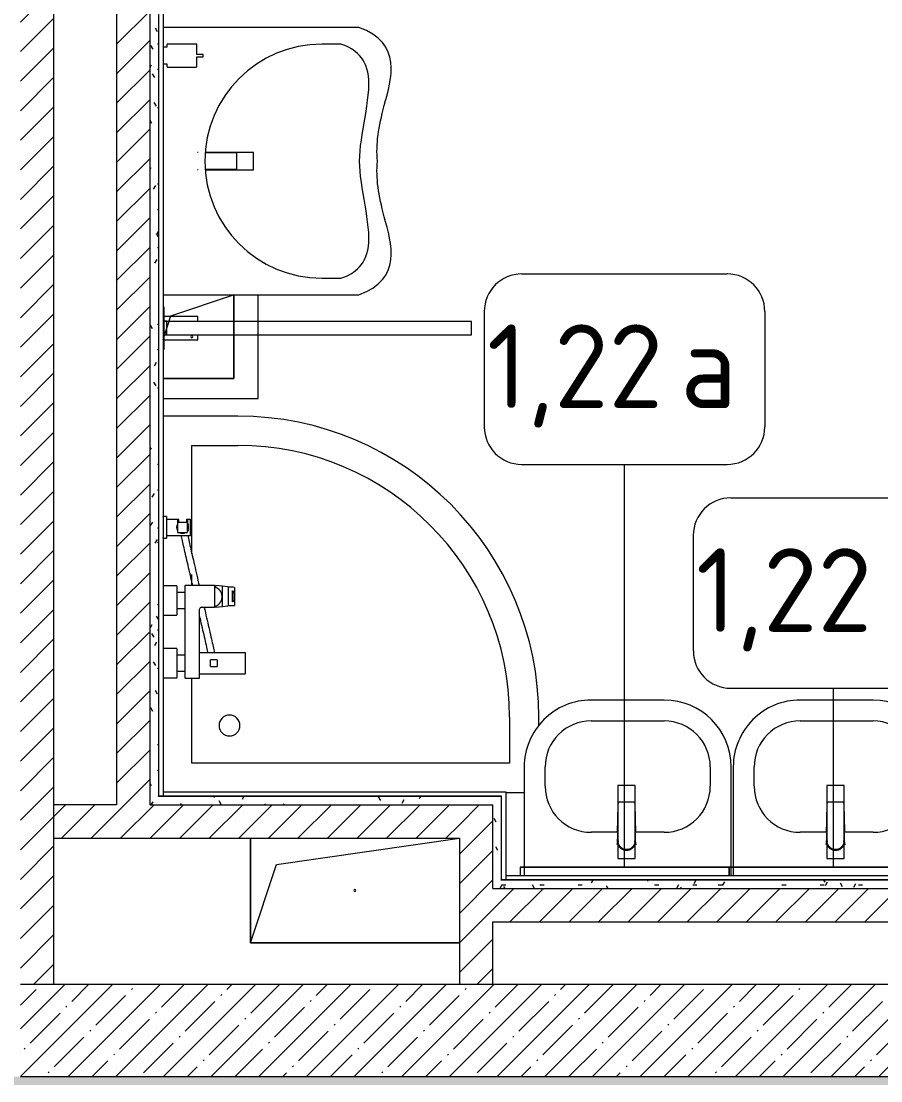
# Model space of a CAD drawing. Header units: millimetres. Extents: x 81566 to 292854, y -8553 to 29000.
# Drawn here: x 111932 to 113988, y 5170 to 7705 of the extents above; entities that cross this region are included whole.
import ezdxf

# ---------------------------------------------------------------- set-up
doc = ezdxf.new("R2010")
doc.units = ezdxf.units.MM
for name, color, linetype, lineweight in [('0-1', 7, 'Continuous', 9), ('A-GENM', 7, 'Continuous', 9), ('A-WALL', 7, 'Continuous', 9), ('I-FURN-IDEN', 7, 'Continuous', 9), ('I-WALL', 7, 'Continuous', 9), ('P-SANR-FIXT-2', 7, 'Continuous', 13)]:
    doc.layers.add(name, color=color, linetype=linetype, lineweight=lineweight)
for name, color, linetype, lineweight, true_color in [('A-WALL-1', 9, 'Continuous', 9, 0x808080), ('A-WALL-FNSH-1', 9, 'Continuous', 9, 0x808080), ('I-FURN-1', 9, 'Continuous', 9, 0x808080), ('P-SANR-FIXT-1', 9, 'Continuous', 13, 0x808080)]:
    doc.layers.add(name, color=color, linetype=linetype, lineweight=lineweight, true_color=true_color)
doc.styles.add('GOST Common', font='GOST_Common.ttf', dxfattribs={"height": 200})
pattern_1 = [(45, (0, 0), (-35.35534, 35.35534), [])]
pattern_2 = [(0, (0, 0), (121.92, 30.48), [10.058, -81.382, 10.058, -81.382, -487.68]), (0, (0, 0), (121.92, 30.48), [-182.88, 10.058, -172.822, 10.058, -81.382, -213.36]), (0, (0, 0), (121.92, 30.48), [-457.2, 10.058, -50.902, 10.058, -142.342]), (120, (45.72, 15.24), (-87.356454, 90.345817), [10.058, -81.382, 10.058, -81.382, -487.68]), (120, (45.72, 15.24), (-87.356454, 90.345817), [-182.88, 10.058, -172.822, 10.058, -81.382, -213.36]), (120, (45.72, 15.24), (-87.356454, 90.345817), [-457.2, 10.058, -50.902, 10.058, -142.342]), (240, (60.96, 76.2), (-34.563546, -120.825817), [10.058, -81.382, 10.058, -81.382, -487.68]), (240, (60.96, 76.2), (-34.563546, -120.825817), [-182.88, 10.058, -172.822, 10.058, -81.382, -213.36]), (240, (60.96, 76.2), (-34.563546, -120.825817), [-457.2, 10.058, -50.902, 10.058, -142.342])]

# ---------------------------------------------------------------- blocks, each defined once
blk = doc.blocks.new('GM_Отверстие прямоугольное _в плите_ - Отверстие-20657929-План расстановки мебели и оборудования 2 этажа в осях 23-33')
at = {"layer": 'A-GENM'}
for p, q in [((-250, -125), (-250, 125)), ((-250, 125), (-250, -125)), ((-187.5, 62.5), (250, 125)), ((-250, -125), (-187.5, 62.5)), ((250, -125), (-250, -125)), ((-250, -125), (250, -125))]:
    blk.add_line(p, q, dxfattribs=at)
for start, end in [(360, 180), (180, 360)]:
    blk.add_arc((0, 0), 2.5, start, end, dxfattribs=at)
blk = doc.blocks.new('GM_Отверстие прямоугольное _в плите_ - Отверстие-V20-План расстановки мебели и оборудования 2 этажа в осях 23-33')
at = {"layer": 'A-GENM'}
for p, q in [((-50, 50), (99.4, 99.8)), ((100, 99.8), (100, -100)), ((100, -100), (100, 99.8)), ((-69, -7), (-50, 50)), ((100, -100), (-69, -100)), ((-69, -100), (100, -100))]:
    blk.add_line(p, q, dxfattribs=at)
for start, end in [(360, 180), (180, 360)]:
    blk.add_arc((0, 0), 2.5, start, end, dxfattribs=at)
blk = doc.blocks.new('зеркало круглое500д - 1_22а зеркало круглое d500-30453653-План расстановки мебели и оборудования 2 этажа в осях 23-33')
at = {"layer": 'I-FURN-1'}
for p, q in [((-250, 0), (-250, -20)), ((-250, 0), (250, 0)), ((250, 0), (-250, 0)), ((250, -20), (250, 0))]:
    blk.add_line(p, q, dxfattribs=at)
blk = doc.blocks.new('поддон угловой - 900х900-30799906-План расстановки мебели и оборудования 2 этажа в осях 23-33')
at = {"layer": 'P-SANR-FIXT-1'}
for p, q in [((-270, 450), (-449, 450)), ((-380, 119.7), (-380, 380)), ((-380, 380), (-270, 380)), ((-380, 45), (-380, 71)), ((-380, -380), (-380, -177)), ((380, -270), (380, -380)), ((450, -291.4), (450, -270)), ((380, -380), (-380, -380)), ((371, -450), (415.1, -450))]:
    blk.add_line(p, q, dxfattribs=at)
for centre, radius, start, end in [((-270, -270), 720, 360, 90), ((-270, -270), 650, 0, 90), ((-290, -290), 25, 90, 270), ((-290, -290), 25, 270, 90)]:
    blk.add_arc(centre, radius, start, end, dxfattribs=at)
blk = doc.blocks.new('Смеситель для ванны с душевым гарнитуром - Смеситель для ванны с душевым гарнитуром-V199-План расстановки мебели и оборудования 2 этажа в осях 23-33')
at = {"layer": 'P-SANR-FIXT-1'}
for p, q in [((112279, 6519.8), (112271, 6519.8)), ((112271, 6518.2), (112271, 6519.8)), ((112271, 6519.8), (112271, 6518.2)), ((112279, 6518.2), (112279, 6519.8)), ((112279, 6519.8), (112279, 6518.2)), ((112279, 6518.2), (112279, 6469.4)), ((112306.3, 6513), (112279, 6513)), ((112329.8, 6505.8), (112305.8, 6505.8)), ((112305.8, 6505.8), (112305.8, 6481.8)), ((112308.3, 6513), (112306.3, 6513)), ((112306.3, 6513), (112306.3, 6505.8)), ((112306.3, 6505.8), (112306.3, 6513)), ((112308.8, 6505.8), (112308.8, 6512.5)), ((112326.8, 6512.5), (112326.8, 6505.8)), ((112329.5, 6513), (112327.3, 6513)), ((112329.5, 6505.8), (112329.5, 6513)), ((112337, 6513), (112329.5, 6513)), ((112329.5, 6513), (112329.5, 6505.8)), ((112329.8, 6481.8), (112329.8, 6505.8)), ((112331.3, 6502.2), (112329.8, 6502.2)), ((112331.3, 6502.2), (112329.8, 6502.2)), ((112331.3, 6502.2), (112329.8, 6502.2)), ((112331.3, 6502.2), (112329.8, 6502.2)), ((112331.3, 6502.2), (112329.8, 6502.2)), ((112331.3, 6502.2), (112329.8, 6502.2)), ((112331.3, 6502.2), (112329.8, 6502.2)), ((112331.3, 6502.2), (112329.8, 6502.2)), ((112329.8, 6499), (112331.3, 6499)), ((112329.8, 6499), (112331.3, 6499)), ((112329.8, 6499), (112331.3, 6499)), ((112329.8, 6499), (112331.3, 6499)), ((112329.8, 6499), (112331.3, 6499)), ((112329.8, 6499), (112331.3, 6499)), ((112329.8, 6499), (112331.3, 6499)), ((112329.8, 6499), (112331.3, 6499)), ((112331.3, 6497.7), (112329.8, 6497.7)), ((112331.3, 6497.7), (112329.8, 6497.7)), ((112331.3, 6497.7), (112329.8, 6497.7)), ((112331.3, 6497.7), (112329.8, 6497.7)), ((112331.3, 6497.7), (112329.8, 6497.7)), ((112331.3, 6497.7), (112329.8, 6497.7)), ((112331.3, 6497.7), (112329.8, 6497.7)), ((112331.3, 6497.7), (112329.8, 6497.7)), ((112329.8, 6494.4), (112331.3, 6494.4)), ((112329.8, 6494.4), (112331.3, 6494.4)), ((112329.8, 6494.4), (112331.3, 6494.4)), ((112329.8, 6494.4), (112331.3, 6494.4)), ((112329.8, 6494.4), (112331.3, 6494.4)), ((112329.8, 6494.4), (112331.3, 6494.4)), ((112329.8, 6494.4), (112331.3, 6494.4)), ((112329.8, 6494.4), (112331.3, 6494.4)), ((112331.3, 6493.2), (112329.8, 6493.2)), ((112331.3, 6493.2), (112329.8, 6493.2)), ((112331.3, 6493.2), (112329.8, 6493.2)), ((112331.3, 6493.2), (112329.8, 6493.2)), ((112331.3, 6493.2), (112329.8, 6493.2)), ((112331.3, 6493.2), (112329.8, 6493.2)), ((112331.3, 6493.2), (112329.8, 6493.2)), ((112331.3, 6493.2), (112329.8, 6493.2)), ((112329.8, 6489.9), (112331.3, 6489.9)), ((112329.8, 6489.9), (112331.3, 6489.9)), ((112329.8, 6489.9), (112331.3, 6489.9)), ((112329.8, 6489.9), (112331.3, 6489.9)), ((112329.8, 6489.9), (112331.3, 6489.9)), ((112329.8, 6489.9), (112331.3, 6489.9)), ((112329.8, 6489.9), (112331.3, 6489.9)), ((112329.8, 6489.9), (112331.3, 6489.9)), ((112331.3, 6488.6), (112329.8, 6488.6)), ((112331.3, 6488.6), (112329.8, 6488.6)), ((112331.3, 6488.6), (112329.8, 6488.6)), ((112331.3, 6488.6), (112329.8, 6488.6)), ((112331.3, 6488.6), (112329.8, 6488.6)), ((112331.3, 6488.6), (112329.8, 6488.6)), ((112331.3, 6488.6), (112329.8, 6488.6)), ((112331.3, 6488.6), (112329.8, 6488.6)), ((112331.3, 6502.2), (112331.3, 6499)), ((112331.3, 6499), (112331.3, 6502.2)), ((112331.3, 6502.2), (112331.3, 6499)), ((112331.3, 6499), (112331.3, 6502.2)), ((112331.3, 6502.2), (112331.3, 6499)), ((112331.3, 6499), (112331.3, 6502.2)), ((112331.3, 6502.2), (112331.3, 6499)), ((112331.3, 6499), (112331.3, 6502.2)), ((112331.3, 6502.2), (112331.3, 6499)), ((112331.3, 6499), (112331.3, 6502.2)), ((112331.3, 6502.2), (112331.3, 6499)), ((112331.3, 6499), (112331.3, 6502.2)), ((112331.3, 6502.2), (112331.3, 6499)), ((112331.3, 6499), (112331.3, 6502.2)), ((112331.3, 6502.2), (112331.3, 6499)), ((112331.3, 6499), (112331.3, 6502.2)), ((112331.3, 6497.7), (112331.3, 6494.4)), ((112331.3, 6494.4), (112331.3, 6497.7)), ((112331.3, 6497.7), (112331.3, 6494.4)), ((112331.3, 6494.4), (112331.3, 6497.7)), ((112331.3, 6497.7), (112331.3, 6494.4)), ((112331.3, 6494.4), (112331.3, 6497.7)), ((112331.3, 6497.7), (112331.3, 6494.4)), ((112331.3, 6494.4), (112331.3, 6497.7)), ((112331.3, 6497.7), (112331.3, 6494.4)), ((112331.3, 6494.4), (112331.3, 6497.7)), ((112331.3, 6497.7), (112331.3, 6494.4)), ((112331.3, 6494.4), (112331.3, 6497.7)), ((112331.3, 6497.7), (112331.3, 6494.4)), ((112331.3, 6494.4), (112331.3, 6497.7)), ((112331.3, 6497.7), (112331.3, 6494.4)), ((112331.3, 6494.4), (112331.3, 6497.7)), ((112331.3, 6493.2), (112331.3, 6489.9)), ((112331.3, 6489.9), (112331.3, 6493.2)), ((112331.3, 6493.2), (112331.3, 6489.9)), ((112331.3, 6489.9), (112331.3, 6493.2)), ((112331.3, 6493.2), (112331.3, 6489.9)), ((112331.3, 6489.9), (112331.3, 6493.2)), ((112331.3, 6493.2), (112331.3, 6489.9)), ((112331.3, 6489.9), (112331.3, 6493.2)), ((112331.3, 6493.2), (112331.3, 6489.9)), ((112331.3, 6489.9), (112331.3, 6493.2)), ((112331.3, 6493.2), (112331.3, 6489.9)), ((112331.3, 6489.9), (112331.3, 6493.2)), ((112331.3, 6493.2), (112331.3, 6489.9)), ((112331.3, 6489.9), (112331.3, 6493.2)), ((112331.3, 6493.2), (112331.3, 6489.9)), ((112331.3, 6489.9), (112331.3, 6493.2)), ((112331.3, 6488.6), (112331.3, 6485.4)), ((112331.3, 6485.4), (112331.3, 6488.6)), ((112331.3, 6488.6), (112331.3, 6485.4)), ((112331.3, 6485.4), (112331.3, 6488.6)), ((112331.3, 6488.6), (112331.3, 6485.4)), ((112331.3, 6485.4), (112331.3, 6488.6)), ((112331.3, 6488.6), (112331.3, 6485.4)), ((112331.3, 6485.4), (112331.3, 6488.6)), ((112331.3, 6488.6), (112331.3, 6485.4)), ((112331.3, 6485.4), (112331.3, 6488.6)), ((112331.3, 6488.6), (112331.3, 6485.4)), ((112331.3, 6485.4), (112331.3, 6488.6)), ((112331.3, 6488.6), (112331.3, 6485.4)), ((112331.3, 6485.4), (112331.3, 6488.6)), ((112331.3, 6488.6), (112331.3, 6485.4)), ((112331.3, 6485.4), (112331.3, 6488.6)), ((112337, 6474.5), (112337, 6513)), ((112271, 6469.4), (112271, 6467.8)), ((112271, 6467.8), (112271, 6469.4)), ((112271, 6467.8), (112279, 6467.8)), ((112279, 6474.5), (112337, 6474.5)), ((112279, 6469.4), (112279, 6467.8)), ((112279, 6467.8), (112279, 6469.4)), ((112305.8, 6481.8), (112329.8, 6481.8)), ((112329.8, 6485.4), (112331.3, 6485.4)), ((112329.8, 6485.4), (112331.3, 6485.4)), ((112329.8, 6485.4), (112331.3, 6485.4)), ((112329.8, 6485.4), (112331.3, 6485.4)), ((112329.8, 6485.4), (112331.3, 6485.4)), ((112329.8, 6485.4), (112331.3, 6485.4)), ((112329.8, 6485.4), (112331.3, 6485.4)), ((112329.8, 6485.4), (112331.3, 6485.4)), ((112304, 6353.8), (112271, 6353.8)), ((112304, 6353.8), (112271, 6353.8)), ((112304, 6353.8), (112304, 6283.8)), ((112304, 6353.8), (112304, 6283.8)), ((112323.3, 6338), (112304, 6338)), ((112323.3, 6353.8), (112323.3, 6133.8)), ((112323.3, 6353.8), (112323.3, 6133.8)), ((112393.8, 6354.8), (112324.3, 6354.8)), ((112393.8, 6354.8), (112324.3, 6354.8)), ((112394.8, 6303.8), (112394.8, 6353.8)), ((112394.8, 6303.8), (112394.8, 6353.8)), ((112396.6, 6354.7), (112397.4, 6354.7)), ((112396.6, 6354.7), (112396.6, 6349.7)), ((112413.1, 6352.8), (112397.4, 6354.7)), ((112413.1, 6304.8), (112413.1, 6352.8)), ((112425.9, 6351.2), (112413.1, 6352.8)), ((112427.5, 6351), (112425.9, 6351.2)), ((112427.5, 6306.6), (112427.5, 6351)), ((112429.8, 6350.7), (112427.5, 6351)), ((112438.7, 6350.8), (112429.8, 6350.8)), ((112437.5, 6341.3), (112435.9, 6341.3)), ((112437.5, 6341.3), (112436, 6341.3)), ((112437.2, 6318.4), (112437.2, 6339.2)), ((112440.2, 6339.2), (112437.2, 6339.2)), ((112437.5, 6341.3), (112440, 6341.3)), ((112438.2, 6339.2), (112438.2, 6341.3)), ((112442.1, 6350.3), (112438.7, 6350.8)), ((112440.2, 6339.2), (112440.2, 6318.4)), ((112442.1, 6350.3), (112442.1, 6307.3)), ((112437.5, 6316.3), (112435.9, 6316.3)), ((112436, 6316.3), (112437.5, 6316.3)), ((112440.2, 6318.4), (112437.2, 6318.4)), ((112440, 6316.3), (112437.5, 6316.3)), ((112438.2, 6316.3), (112438.2, 6318.4)), ((112304, 6299.5), (112323.3, 6299.5)), ((112358.3, 6133.8), (112358.3, 6297.8)), ((112358.3, 6133.8), (112358.3, 6297.8)), ((112363.3, 6302.8), (112393.8, 6302.8)), ((112363.3, 6302.8), (112393.8, 6302.8)), ((112396.6, 6306.3), (112396.6, 6302.9)), ((112397.4, 6302.9), (112396.6, 6302.9)), ((112397.4, 6302.9), (112413.1, 6304.8)), ((112413.1, 6304.8), (112425.9, 6306.4)), ((112425.9, 6306.4), (112427.5, 6306.6)), ((112427.5, 6306.6), (112429.8, 6306.8)), ((112429.8, 6306.8), (112438.7, 6306.8)), ((112438.7, 6306.8), (112442.1, 6307.3)), ((112271, 6283.8), (112304, 6283.8)), ((112271, 6283.8), (112304, 6283.8)), ((112304, 6203.8), (112271, 6203.8)), ((112304, 6203.8), (112271, 6203.8)), ((112304, 6203.8), (112304, 6133.8)), ((112304, 6203.8), (112304, 6133.8)), ((112323.3, 6188), (112304, 6188)), ((112467.8, 6193.8), (112358.3, 6193.8)), ((112468.3, 6144.3), (112468.3, 6193.3)), ((112400.3, 6176.8), (112384.3, 6176.8)), ((112384.3, 6176.3), (112384.3, 6176.8)), ((112384.3, 6176.8), (112384.3, 6176.3)), ((112384.3, 6161.3), (112384.3, 6176.3)), ((112384.3, 6161.3), (112384.3, 6160.8)), ((112384.3, 6160.8), (112384.3, 6161.3)), ((112384.3, 6160.8), (112400.3, 6160.8)), ((112400.3, 6176.3), (112400.3, 6176.8)), ((112400.3, 6176.8), (112400.3, 6176.3)), ((112400.3, 6176.3), (112400.3, 6161.3)), ((112400.3, 6161.3), (112400.3, 6160.8)), ((112400.3, 6160.8), (112400.3, 6161.3)), ((112271, 6133.8), (112304, 6133.8)), ((112271, 6133.8), (112304, 6133.8)), ((112304, 6149.5), (112323.3, 6149.5)), ((112358.3, 6143.8), (112467.8, 6143.8)), ((112324.3, 6132.8), (112357.3, 6132.8)), ((112324.3, 6132.8), (112357.3, 6132.8))]:
    blk.add_line(p, q, dxfattribs=at)
at = {"layer": 'P-SANR-FIXT-1', "flags": 128}
for points in [[(112342, 6354.8), (112340.7, 6360.3), (112339.3, 6366.6), (112337.8, 6372.9), (112336.4, 6379.2), (112335, 6385.3), (112333.6, 6391.4), (112332.2, 6397.3), (112330.9, 6403.2), (112329.6, 6408.9), (112328.3, 6414.5), (112327, 6420), (112325.8, 6425.3), (112324.6, 6430.5), (112323.5, 6435.5), (112322.3, 6440.4), (112321.3, 6445), (112320.3, 6449.5), (112319.3, 6453.8), (112318.3, 6457.9), (112317.4, 6461.8), (112316.6, 6465.5), (112315.8, 6468.9), (112315.1, 6472.2), (112314.5, 6474.5)], [(112330, 6474.1), (112330.8, 6470.7), (112331.6, 6467.2), (112332.5, 6463.4), (112333.4, 6459.4), (112334.3, 6455.2), (112335.3, 6450.8), (112336.4, 6446.3), (112337.5, 6441.5), (112338.6, 6436.6), (112339.8, 6431.5), (112341, 6426.3), (112342.2, 6420.9), (112343.5, 6415.3), (112344.8, 6409.7), (112346.1, 6403.9), (112347.5, 6398), (112348.8, 6392), (112350.2, 6385.9), (112351.7, 6379.7), (112353.1, 6373.4), (112354.5, 6367.1), (112356, 6360.7), (112357.4, 6354.8)], [(112394.8, 6351.4), (112395.8, 6351.1), (112396.7, 6350.7), (112397.6, 6350.3), (112398.5, 6349.9), (112399.4, 6349.4), (112400.2, 6348.8), (112401.1, 6348.3), (112401.9, 6347.7), (112402.6, 6347.1), (112403.4, 6346.4), (112404.1, 6345.7), (112404.8, 6345), (112405.5, 6344.3), (112406.2, 6343.5), (112406.8, 6342.7), (112407.4, 6341.9), (112407.9, 6341.1), (112408.4, 6340.2), (112408.9, 6339.4), (112409.3, 6338.5), (112409.8, 6337.6), (112410.1, 6336.6), (112410.5, 6335.7), (112410.8, 6334.7), (112411, 6333.8), (112411.2, 6332.8), (112411.4, 6331.8), (112411.6, 6330.8), (112411.7, 6329.8), (112411.7, 6328.8), (112411.7, 6327.8)], [(112437.2, 6339.2), (112437.3, 6339.6), (112437.3, 6340.1), (112437.3, 6340.5), (112437.3, 6340.8), (112437.4, 6341.1), (112437.4, 6341.2), (112437.5, 6341.3)], [(112440, 6341.2), (112440.1, 6341.1), (112440.1, 6340.8), (112440.2, 6340.5), (112440.2, 6340.1), (112440.2, 6339.6), (112440.2, 6339.2)], [(112411.7, 6326.8), (112411.7, 6325.8), (112411.6, 6324.8), (112411.4, 6323.8), (112411.2, 6322.8), (112411, 6321.9), (112410.8, 6320.9), (112410.5, 6319.9), (112410.1, 6319), (112409.8, 6318.1), (112409.4, 6317.1), (112408.9, 6316.3), (112408.4, 6315.4), (112407.9, 6314.5), (112407.4, 6313.7), (112406.8, 6312.9), (112406.2, 6312.1), (112405.5, 6311.3), (112404.9, 6310.6), (112404.2, 6309.9), (112403.4, 6309.2), (112402.7, 6308.5), (112401.9, 6307.9), (112401.1, 6307.3), (112400.2, 6306.8), (112399.4, 6306.2), (112398.5, 6305.7), (112397.6, 6305.3), (112396.7, 6304.9), (112395.8, 6304.5), (112394.9, 6304.2)], [(112437.5, 6316.3), (112437.4, 6316.4), (112437.4, 6316.5), (112437.3, 6316.8), (112437.3, 6317.1), (112437.3, 6317.5), (112437.3, 6317.9), (112437.2, 6318.4)], [(112440.2, 6318.4), (112440.2, 6317.9), (112440.2, 6317.5), (112440.2, 6317.1), (112440.1, 6316.8), (112440.1, 6316.5), (112440, 6316.4)], [(112369.4, 6302.5), (112370.8, 6296.2), (112372.3, 6289.9), (112373.7, 6283.7), (112375.1, 6277.5), (112376.5, 6271.5), (112377.8, 6265.5), (112379.2, 6259.6), (112380.5, 6253.9), (112381.8, 6248.3), (112383, 6242.8), (112384.3, 6237.5), (112385.5, 6232.3), (112386.6, 6227.3), (112387.7, 6222.5), (112388.8, 6217.8), (112389.8, 6213.3), (112390.8, 6209), (112391.7, 6204.9), (112392.6, 6201), (112393.5, 6197.4), (112394.3, 6193.9)], [(112378.9, 6193.8), (112378.5, 6195.7), (112377.6, 6199.5), (112376.7, 6203.4), (112375.7, 6207.6), (112374.7, 6212), (112373.7, 6216.6), (112372.6, 6221.3), (112371.5, 6226.2), (112370.3, 6231.3), (112369.1, 6236.6), (112367.9, 6242), (112366.6, 6247.5), (112365.3, 6253.2), (112364, 6259), (112362.6, 6264.9), (112361.2, 6270.9), (112359.8, 6277), (112358.4, 6283.2)]]:
    blk.add_lwpolyline(points, dxfattribs=at)
at = {"layer": 'P-SANR-FIXT-1'}
for centre, radius, start, end in [((112317.8, 6493.8), 14.2, 148.1524, 211.7439), ((112317.8, 6493.8), 14.2, 148.1524, 211.7439), ((112308.3, 6512.5), 0.5, 0, 90), ((112327.3, 6512.5), 0.5, 90, 180), ((112317.8, 6493.8), 14.2, 328.3082, 32.0443), ((112317.8, 6493.8), 14.2, 328.3082, 32.0443), ((112317.8, 6493.8), 14.2, 238.2631, 301.8541), ((112317.8, 6493.8), 14.2, 238.2631, 301.8541), ((112324.3, 6353.8), 1, 90, 180), ((112324.3, 6353.8), 1, 90, 180), ((112393.8, 6353.8), 1, 0, 90), ((112393.8, 6353.8), 1, 0, 90), ((112363.3, 6297.8), 5, 90, 180), ((112363.3, 6297.8), 5, 90, 180), ((112393.8, 6303.8), 1, 270, 0), ((112393.8, 6303.8), 1, 270, 0), ((112467.8, 6193.3), 0.5, 0, 90), ((112324.3, 6133.8), 1, 180, 270), ((112324.3, 6133.8), 1, 180, 270), ((112357.3, 6133.8), 1, 270, 0), ((112357.3, 6133.8), 1, 270, 0), ((112467.8, 6144.3), 0.5, 270, 0)]:
    blk.add_arc(centre, radius, start, end, dxfattribs=at)
blk = doc.blocks.new('смеситель для раковины - Default-V201-План расстановки мебели и оборудования 2 этажа в осях 23-33')
at = {"layer": '0-1'}
for p, q in [((21, 151.6), (-21, 151.6)), ((20.3, 111.8), (-20.3, 111.8)), ((-20.3, 19.4), (-20.3, 17.5)), ((20.3, 17.5), (20.3, 19.4))]:
    blk.add_line(p, q, dxfattribs=at)
at = {"layer": '0-1', "flags": 128}
for points in [[(-21, 151.3), (-21, 147.9), (-21, 145.7), (-21, 145.2), (-21, 144.9), (-21, 144.8), (-21, 144.7), (-21, 144.7)], [(21, 89.1), (21, 88.6), (21, 88.3), (21, 88.3)]]:
    blk.add_lwpolyline(points, dxfattribs=at)
at = {"layer": 'P-SANR-FIXT-1'}
for p, q in [((21, 151.6), (-21, 151.6)), ((-21, 151.6), (-21, 36.8)), ((21, 36.8), (21, 151.6)), ((-20.3, 111.8), (-20.3, 111.8)), ((-20.3, 111.8), (-20.3, 109.7)), ((20.3, 109.7), (20.3, 111.8)), ((20.3, 111.8), (20.3, 111.8))]:
    blk.add_line(p, q, dxfattribs=at)
at = {"layer": 'P-SANR-FIXT-1', "flags": 128}
for points in [[(-21, 144), (-21, 91), (-21, 37.9)], [(21, 37.9), (21, 91), (21, 144)], [(-20.3, 35.7), (-20.3, 60.2), (-20.3, 109.7)], [(20.3, 109.7), (20.3, 60.2), (20.3, 35.7)]]:
    blk.add_lwpolyline(points, dxfattribs=at)
at = {"layer": 'P-SANR-FIXT-1'}
for points, knots in [([(-21, 151.6), (-21, 151.7), (-21, 151.5), (-21, 150.5), (-21, 148.7), (-21, 146.9), (-21, 145.2), (-21, 144.4), (-21, 144)], [0.4444444, 0.4444444, 0.4444444, 0.4444444, 0.5555556, 0.6666667, 0.7777778, 0.8888889, 0.9444444, 1, 1, 1, 1]), ([(21, 144), (21, 144.4), (21, 145.2), (21, 146.9), (21, 148.7), (21, 150.5), (21, 151.5), (21, 151.7), (21, 151.6)], [0, 0, 0, 0, 0.0555556, 0.1111111, 0.2222222, 0.3333333, 0.4444444, 0.5555556, 0.5555556, 0.5555556, 0.5555556]), ([(-21.3, 36.5), (-21.3, 36.6), (-21.3, 37.3), (-21.3, 38.7), (-21.2, 41), (-21.2, 44.2), (-21.2, 48.8), (-21.1, 54.3), (-21.1, 59.3), (-21.1, 63.2), (-21.1, 66.1), (-21.1, 68.8), (-21.1, 72.5), (-21, 78.9), (-21, 84.5), (-21, 88.1)], [0.5383223, 0.5383223, 0.5383223, 0.5383223, 0.5416667, 0.5833333, 0.625, 0.6666667, 0.7083333, 0.75, 0.7916667, 0.8125, 0.8333333, 0.8541667, 0.875, 0.9166667, 1, 1, 1, 1]), ([(21, 88.1), (21, 84.5), (21, 78.9), (21.1, 72.5), (21.1, 68.8), (21.1, 66.1), (21.1, 63.2), (21.1, 59.3), (21.2, 54.3), (21.2, 48.8), (21.2, 44.2), (21.3, 41), (21.3, 38.7), (21.3, 37.3), (21.3, 36.6), (21.3, 36.5)], [0, 0, 0, 0, 0.0833333, 0.125, 0.1458333, 0.1666667, 0.1875, 0.2083333, 0.25, 0.2916667, 0.3333333, 0.375, 0.4166667, 0.4583333, 0.4616777, 0.4616777, 0.4616777, 0.4616777])]:
    blk.add_open_spline(points, degree=3, knots=knots, dxfattribs=at)
blk = doc.blocks.new('SND_Умывальник МГН_Jika - гибкая подводка_ 640х550х165 PN6_3_ ХВ_ГВ накидная гайка BP DN15_ К-гл_кон_ П DN 50-30771805-План расстановки мебели и оборудования 2 этажа в осях 23-33')
at = {"layer": 'P-SANR-FIXT-1'}
for p, q in [((232.5, 0), (-320, 0)), ((-320, 0), (-320, -468)), ((320, 0), (272.5, 0)), ((320, -468), (320, 0)), ((-280, -380), (-280, -425)), ((280, -425), (280, -380))]:
    blk.add_line(p, q, dxfattribs=at)
blk.add_arc((0, -380), 280, 0, 180, dxfattribs=at)
for points, knots in [([(-280, -425), (-272.8, -450.8), (-229.3, -523.4), (-61.7, -470), (0, -470)], [-0.6664917, -0.6664917, -0.6664917, -0.6664917, -0.3523534, 0, 0, 0, 0]), ([(0, -470), (61.7, -470), (229.3, -523.4), (272.8, -450.8), (280, -425)], [-0.6664917, -0.6664917, -0.6664917, -0.6664917, -0.3141383, 0, 0, 0, 0]), ([(-320, -468), (-281.1, -574.8), (-131.1, -523.5), (-41.2, -508.8), (0, -512.9)], [0, 0, 0, 0, 0.3972744, 0.715552, 0.715552, 0.715552, 0.715552]), ([(0, -512.9), (41.2, -508.8), (131.1, -523.5), (281.1, -574.8), (320, -468)], [0, 0, 0, 0, 0.3182776, 0.715552, 0.715552, 0.715552, 0.715552])]:
    blk.add_open_spline(points, degree=3, knots=knots, dxfattribs=at)
blk = doc.blocks.new('Раковина Roca Debba 50x42 - гибкая подводка_ 640х550х165 PN6_3_ ХВ_ГВ накидная гайка BP DN15_ К-гл_кон_ П DN 50-V204-План расстановки мебели и оборудования 2 этажа в осях 23-33')
at = {"layer": 'P-SANR-FIXT-1'}
for p, q in [((-255, -0.2), (-255, -20.2)), ((-255, -20.2), (-255, -260)), ((240, -20.2), (240, -0.2)), ((240, -260), (240, -20.2)), ((-95, -103.6), (-25.6, -103.6)), ((16.4, -103.6), (80, -103.6)), ((-205, -260), (-205, -213.6)), ((190, -213.6), (190, -260)), ((80, -370), (-95, -370)), ((-95, -420), (80, -420))]:
    blk.add_line(p, q, dxfattribs=at)
for centre, radius, start, end in [((-95, -213.6), 110, 90, 180), ((80, -213.6), 110, 0, 90), ((-95, -260), 160, 180, 270), ((-95, -260), 110, 180, 270), ((80, -260), 160, 270, 0), ((80, -260), 110, 270, 0)]:
    blk.add_arc(centre, radius, start, end, dxfattribs=at)
blk = doc.blocks.new('смеситель для раковины - Default-V205-План расстановки мебели и оборудования 2 этажа в осях 23-33')
at = {"layer": '0-1'}
for p, q in [((21, 151.6), (-21, 151.6)), ((20.3, 111.8), (-20.3, 111.8)), ((-22.2, 10.7), (-21.7, 15.4)), ((-20.7, 17.2), (-20.7, 16.7)), ((-20.3, 19.4), (-20.3, 15.8)), ((20.3, 15.8), (20.3, 19.4)), ((20.8, 16.7), (20.8, 17.2)), ((21.7, 15.4), (22.2, 10))]:
    blk.add_line(p, q, dxfattribs=at)
at = {"layer": '0-1', "flags": 128}
for points in [[(-21, 151.3), (-21, 147.9), (-21, 145.7), (-21, 145.2), (-21, 144.9), (-21, 144.8), (-21, 144.7), (-21, 144.7)], [(21, 89.1), (21, 88.6), (21, 88.3), (21, 88.3)]]:
    blk.add_lwpolyline(points, dxfattribs=at)
at = {"layer": 'P-SANR-FIXT-1'}
for p, q in [((21, 151.6), (-21, 151.6)), ((-21, 151.6), (-21, -23)), ((21, -23), (21, 151.6)), ((-20.3, 111.8), (-20.3, 111.8)), ((-20.3, 111.8), (-20.3, 109.7)), ((20.3, 109.7), (20.3, 111.8)), ((20.3, 111.8), (20.3, 111.8)), ((-20.3, 15.8), (-20.3, 17.1)), ((20.3, 17.1), (20.3, 15.8)), ((21.3, 15.1), (21.1, 17.1)), ((21.1, 17.1), (21.3, 15.1)), ((-21, -23), (21, -23))]:
    blk.add_line(p, q, dxfattribs=at)
at = {"layer": 'P-SANR-FIXT-1', "flags": 128}
for points in [[(-21, 144), (-21, 91), (-21, 37.9)], [(21, 37.9), (21, 91), (21, 144)], [(-20.3, 19.4), (-20.3, 60.2), (-20.3, 109.7)], [(20.3, 109.7), (20.3, 60.2), (20.3, 19.4)], [(21, 17.1), (21, 22.3), (21, 27.5), (21, 32.7), (21, 37.9)], [(21, 15.1), (21, 15.6), (21, 16.1), (21, 16.6), (21, 17.1)]]:
    blk.add_lwpolyline(points, dxfattribs=at)
at = {"layer": 'P-SANR-FIXT-1'}
for centre, major_axis, ratio, start_param, end_param in [((-9809.3, 72.1), (-9788.3, 0.5), 0.986286, 3.135948, 3.138103), ((0, 17.2), (20.8, 0), 0.98634, 3.113932, 3.141593), ((0, 17.2), (20.8, 0), 0.98634, 3.141593, 3.395551), ((0, 17.2), (20.8, 0), 0.98634, 3.707105, 3.769911), ((0, 17.2), (20.8, 0), 0.98634, 5.654867, 5.717635), ((0, 17.2), (-20.8, 0), 0.98634, 2.887544, 3.141593), ((0, 17.2), (20.8, 0), 0.98634, 0, 0.02766), ((0, 17.2), (20.8, 0), 0.98634, 4.154533, 5.270098)]:
    blk.add_ellipse(centre, major_axis=major_axis, ratio=ratio, start_param=start_param, end_param=end_param, dxfattribs=at)
for points, knots in [([(-21, 151.6), (-21, 151.7), (-21, 151.5), (-21, 150.5), (-21, 148.7), (-21, 146.9), (-21, 145.2), (-21, 144.4), (-21, 144)], [0.4444444, 0.4444444, 0.4444444, 0.4444444, 0.5555556, 0.6666667, 0.7777778, 0.8888889, 0.9444444, 1, 1, 1, 1]), ([(21, 144), (21, 144.4), (21, 145.2), (21, 146.9), (21, 148.7), (21, 150.5), (21, 151.5), (21, 151.7), (21, 151.6)], [0, 0, 0, 0, 0.0555556, 0.1111111, 0.2222222, 0.3333333, 0.4444444, 0.5555556, 0.5555556, 0.5555556, 0.5555556]), ([(-21.3, 38.9), (-21.3, 39.6), (-21.2, 41.1), (-21.2, 44.2), (-21.2, 48.8), (-21.1, 54.3), (-21.1, 59.3), (-21.1, 63.2), (-21.1, 66.1), (-21.1, 68.8), (-21.1, 72.5), (-21, 78.9), (-21, 84.5), (-21, 88.1)], [0.5862751, 0.5862751, 0.5862751, 0.5862751, 0.625, 0.6666667, 0.7083333, 0.75, 0.7916667, 0.8125, 0.8333333, 0.8541667, 0.875, 0.9166667, 1, 1, 1, 1]), ([(21, 88.1), (21, 84.5), (21, 78.9), (21.1, 72.5), (21.1, 68.8), (21.1, 66.1), (21.1, 63.2), (21.1, 59.3), (21.2, 54.3), (21.2, 48.8), (21.2, 44.2), (21.3, 41.1), (21.3, 39.6), (21.3, 38.9)], [0, 0, 0, 0, 0.0833333, 0.125, 0.1458333, 0.1666667, 0.1875, 0.2083333, 0.25, 0.2916667, 0.3333333, 0.375, 0.4137249, 0.4137249, 0.4137249, 0.4137249]), ([(-21.1, 17.1), (-21.2, 16.5), (-21.2, 16), (-21.3, 15.4), (-21.3, 15.4)], [0, 0, 0, 0, 0.1, 0.1032771, 0.1032771, 0.1032771, 0.1032771]), ([(21, 15.1), (20.9, 14), (20.5, 11.7), (19.3, 8.5), (17.6, 5.5), (14.8, 1.9), (11.1, -0.9), (6.8, -2.8), (3.4, -3.6), (0, -3.8), (-4.5, -3.5), (-10.1, -1.7), (-14.7, 1.9), (-17.6, 5.5), (-19.3, 8.4), (-20.5, 11.7), (-20.9, 13.9), (-21, 15)], [0, 0, 0, 0, 0.055556, 0.111111, 0.166667, 0.222222, 0.333333, 0.388889, 0.444444, 0.5, 0.555556, 0.666667, 0.777778, 0.833333, 0.888889, 0.944444, 1, 1, 1, 1]), ([(20.3, 19.4), (20.3, 18.2), (20.2, 15.9), (19.3, 12.3), (18, 9.6), (16.8, 7.5), (15.7, 6), (14.5, 4.7), (12.8, 3), (10.4, 1.2), (7.1, -0.4), (2.4, -1.7), (-2.5, -1.7), (-7.1, -0.4), (-10.9, 1.5), (-13.6, 3.7), (-15.4, 5.7), (-16.5, 7.1), (-17.7, 9), (-18.9, 11.5), (-20, 15), (-20.3, 17.7), (-20.3, 19.4)], [0, 0, 0, 0, 0.055556, 0.111111, 0.166667, 0.194444, 0.222222, 0.25, 0.277778, 0.333333, 0.388889, 0.444444, 0.555556, 0.611111, 0.666667, 0.75, 0.770833, 0.791667, 0.833333, 0.875, 0.916667, 1, 1, 1, 1]), ([(20.3, 15.8), (20.3, 13.7), (19.8, 10.7), (17.9, 6.9), (16.3, 4.7), (14.8, 3.1), (13, 1.5), (11.1, 0.2), (9, -0.8), (7.3, -1.5), (5.5, -2), (3.6, -2.4), (1.4, -2.7), (-0.9, -2.7), (-3.3, -2.5), (-5.5, -2), (-7.7, -1.3), (-9.8, -0.4), (-11.7, 0.6), (-13.5, 1.9), (-15.1, 3.4), (-16.9, 5.4), (-19.5, 9.5), (-20.3, 13.2), (-20.3, 15.8)], [0, 0, 0, 0, 0.111111, 0.166667, 0.222222, 0.25, 0.277778, 0.333333, 0.361111, 0.388889, 0.416667, 0.444444, 0.479167, 0.513889, 0.548611, 0.583333, 0.618056, 0.652778, 0.6875, 0.722222, 0.756944, 0.791667, 0.861111, 1, 1, 1, 1]), ([(21.1, 17.1), (21.1, 16.7), (21.2, 16.1), (21.3, 15.6), (21.3, 15.3)], [0, 0, 0, 0, 0.0625, 0.1032634, 0.1032634, 0.1032634, 0.1032634])]:
    blk.add_open_spline(points, degree=3, knots=knots, dxfattribs=at)
for points in [[(21, 37.9), (21, 36.1), (21, 32.7), (21.1, 27.5), (21.1, 22.3), (21.1, 18.8), (21.1, 17.1)], [(-21.1, 17.1), (-21.1, 16.7), (-21.1, 16), (-21, 15.3), (-21, 15)], [(21.1, 17.1), (21.1, 16.7), (21.1, 16.1), (21, 15.4), (21, 15.1)], [(21.3, 15.3), (21.2, 15.9), (21.2, 16.5), (21.1, 17.1)]]:
    blk.add_open_spline(points, degree=3, dxfattribs=at)
blk = doc.blocks.new('Plumbing_Drainage_hansgrohe_56248XXX-RainDrain-Point-Complete-set-po - 800 Stainless Steel Optic-V206-План расстановки мебели и оборудования 2 этажа в осях 23-33')
at = {"layer": 'P-SANR-FIXT-1'}
for p, q in [((158.5, -158.5), (158.5, 89)), ((-69.1, -158.5), (158.5, -158.5))]:
    blk.add_line(p, q, dxfattribs=at)
blk = doc.blocks.new('132_МГН_Поручень для унитаза_тип откидной - ПР 1Р-V207-План расстановки мебели и оборудования 2 этажа в осях 23-33')
at = {"layer": 'A-GENM'}
for p, q in [((-16, 738), (-16, 9.5)), ((16, 738), (-16, 738)), ((16, 9.5), (16, 738)), ((-28.2, 83), (-28.2, 3)), ((-17, 83), (-28.2, 83)), ((-17, 3), (-17, 83)), ((17, 83), (17, 3)), ((28.2, 83), (17, 83)), ((28.2, 3), (28.2, 83)), ((-50, 3), (-50, 0)), ((50, 3), (-50, 3)), ((-17, 3), (-28.2, 3)), ((-16, 9.5), (-16.6, 8.9)), ((-16.6, 8.9), (-16.6, 4.2)), ((16, 9.5), (-16, 9.5)), ((16, 9.5), (16.6, 8.9)), ((16.6, 8.9), (16.6, 4.2)), ((28.2, 3), (17, 3)), ((50, 0), (50, 3))]:
    blk.add_line(p, q, dxfattribs=at)
for centre, start, end in [((-15.3, 4.2), 180, 270), ((15.3, 4.2), 270, 360)]:
    blk.add_arc(centre, 1.24, start, end, dxfattribs=at)
blk = doc.blocks.new('TOY_Диспансер мыло - Дозатор Elegance new 11654 019001 хром-30721027-План расстановки мебели и оборудования 2 этажа в осях 23-33')
at = {"layer": 'A-GENM'}
for p, q in [((127.9, 101.6), (122.2, 101.6)), ((122.2, 101.6), (122.2, 86.7)), ((127.9, 86.7), (127.9, 101.6)), ((97.5, 84.7), (97.5, 17)), ((122.2, 86.7), (99.5, 86.7)), ((150.5, 86.7), (127.9, 86.7)), ((152.5, 17), (152.5, 84.7)), ((99.5, 15), (105, 15)), ((105, 15), (105, 5.5)), ((145, 5.5), (145, 15)), ((145, 15), (150.5, 15))]:
    blk.add_line(p, q, dxfattribs=at)
for centre, start, end in [((99.5, 84.7), 90, 180), ((150.5, 84.7), 360, 90), ((99.5, 17), 180, 270), ((150.5, 17), 270, 360)]:
    blk.add_arc(centre, 2, start, end, dxfattribs=at)
blk = doc.blocks.new('Марка_Мебель - В прямоуг_Balcon_Марка-25523697-План расстановки мебели и оборудования 2 этажа в осях 23-33')
at = {"layer": 'I-FURN-IDEN'}
for p, q in [((-2.455, 2.278), (2.455, 2.278)), ((-3.355, 1.378), (-3.355, -1.384)), ((3.355, 1.378), (3.355, -1.378)), ((-2.461, -2.278), (2.455, -2.278))]:
    blk.add_line(p, q, dxfattribs=at)
for centre, radius, start, end in [((-2.455, 1.378), 0.9, 90, 180), ((2.455, 1.378), 0.9, 0, 90), ((-2.461, -1.384), 0.893, 180, 270), ((2.455, -1.378), 0.9, 270, 0)]:
    blk.add_arc(centre, radius, start, end, dxfattribs=at)

msp = doc.modelspace()

# ---------------------------------------------------------------- hatches: boundary and pattern name
at = {"layer": 'I-WALL'}
h = msp.add_hatch(dxfattribs=at)
h.set_pattern_fill('FP_5', color=256, style=0, pattern_type=2)
h.set_pattern_definition(pattern_1)
h.paths.add_polyline_path([(112010, 5400), (112010, 10380), (111930, 10380), (111930, 5400)])
h = msp.add_hatch(dxfattribs=at)
h.set_pattern_fill('FP_41', color=256, style=0, pattern_type=2)
h.set_pattern_definition(pattern_2)
h.paths.add_polyline_path([(112240, 5830), (112260, 5830), (112260, 8060), (112240, 8060), (112240, 6133.7)])
h = msp.add_hatch(dxfattribs=at)
h.set_pattern_fill('FP_5', color=256, style=0, pattern_type=2)
h.set_pattern_definition(pattern_1)
h.paths.add_polyline_path([(112160, 5830), (112240, 5830), (112240, 7980), (112160, 7980), (112160, 6133.7)])
h = msp.add_hatch(dxfattribs=at)
h.set_pattern_fill('FP_5', color=256, style=0, pattern_type=2)
h.set_pattern_definition(pattern_1)
h.paths.add_polyline_path([(112980, 5750), (112980, 5830), (112010, 5830), (112010, 5750), (112695.2, 5750)])
h = msp.add_hatch(dxfattribs=at)
h.set_pattern_fill('FP_41', color=256, style=0, pattern_type=2)
h.set_pattern_definition(pattern_2)
h.paths.add_polyline_path([(113080, 5830), (113080, 5850), (112260, 5850), (112260, 5830), (113060, 5830)])
h = msp.add_hatch(dxfattribs=at)
h.set_pattern_fill('FP_5', color=256, style=0, pattern_type=2)
h.set_pattern_definition(pattern_1)
h.paths.add_polyline_path([(113018.5, 5400), (113060, 5400), (113060, 5830), (112980, 5830), (112980, 5400)])
h = msp.add_hatch(dxfattribs=at)
h.set_pattern_fill('FP_41', color=256, style=0, pattern_type=2)
h.set_pattern_definition(pattern_2)
h.paths.add_polyline_path([(113080, 5630), (113080, 5830), (113060, 5830), (113060, 5630)])
h = msp.add_hatch(dxfattribs=at)
h.set_pattern_fill('FP_5', color=256, style=0, pattern_type=2)
h.set_pattern_definition(pattern_1)
h.paths.add_polyline_path([(115560, 5550), (115560, 5630), (113060, 5630), (113060, 5550), (114958.4, 5550)])
h = msp.add_hatch(dxfattribs=at)
h.set_pattern_fill('FP_41', color=256, style=0, pattern_type=2)
h.set_pattern_definition(pattern_2)
h.paths.add_polyline_path([(115660, 5630), (115660, 5650), (113080, 5650), (113080, 5630), (115640, 5630)])
h = msp.add_hatch(dxfattribs=at)
h.set_pattern_fill('FP_2', color=256, style=0, pattern_type=2)
h.set_pattern_definition([(45, (0, 0), (-57.024626, 57.024626), []), (45, (57.025, 0), (-57.024626, 57.024626), [100.806, -20.161, 3.353, -16.808])])
h.paths.add_polyline_path([(119290, 5180), (119330, 5180), (119330, 5400), (118430, 5400), (118430, 5180), (118838.1, 5180)])
h.paths.add_polyline_path([(116898.2, 5180), (117380, 5180), (117380, 5400), (111930, 5400), (111930, 5180), (116251.6, 5180)])
h = msp.add_hatch(dxfattribs=at)
h.set_pattern_fill('FP_41', color=256, style=0, pattern_type=2)
h.set_pattern_definition(pattern_2)
h.paths.add_polyline_path([(119330, 5160), (119330, 5180), (118460, 5180), (118460, 5172), (118430, 5172), (118430, 5160), (118838.1, 5160)])
h.paths.add_polyline_path([(116898.2, 5160), (117380, 5160), (117380, 5172), (117350, 5172), (117350, 5180), (111910, 5180), (111910, 5160), (116251.6, 5160)])

# ---------------------------------------------------------------- linework, layer by layer
at = {"layer": 'A-WALL'}
for p, q in [((112240, 5830), (113060, 5830)), ((113060, 5630), (113060, 5830)), ((113060, 5630), (115640, 5630)), ((111930, 5180), (117350, 5180))]:
    msp.add_line(p, q, dxfattribs=at)
at = {"layer": 'A-WALL-1'}
for p, q in [((112240, 5830), (112240, 8060)), ((112010, 5400), (112010, 7980)), ((112160, 7980), (112160, 5830)), ((112160, 5830), (112010, 5830)), ((112260, 5850), (112260, 5851)), ((113080, 5850), (112260, 5850)), ((112010, 5750), (112980, 5750)), ((112980, 5750), (112980, 5400)), ((113080, 5650), (113080, 5651)), ((115660, 5650), (113080, 5650)), ((113060, 5550), (115560, 5550)), ((113060, 5400), (113060, 5550)), ((115660, 5400), (111930, 5400))]:
    msp.add_line(p, q, dxfattribs=at)
at = {"layer": 'A-WALL-FNSH-1'}
for p, q in [((112260, 8080), (112260, 5851)), ((112261, 5851), (112261, 8081)), ((113081, 5851), (112261, 5851)), ((113080, 5850), (113080, 5651)), ((113081, 5651), (113081, 5851)), ((115661, 5651), (113081, 5651))]:
    msp.add_line(p, q, dxfattribs=at)
at = {"layer": 'I-FURN-IDEN'}
for p, q in [((113375, 5681), (113375, 6644.4)), ((113875, 5681), (113875, 6108.9))]:
    msp.add_line(p, q, dxfattribs=at)
at = {"layer": 'I-WALL'}
for p, q in [((112271, 8091), (112271, 5850)), ((112271, 5861), (113091, 5861)), ((113091, 5861), (113091, 5650)), ((113091, 5661), (115671, 5661))]:
    msp.add_line(p, q, dxfattribs=at)

# ---------------------------------------------------------------- block references
at = {"layer": 'A-GENM'}
for name, p in [('GM_Отверстие прямоугольное _в плите_ - Отверстие-V20-План расстановки мебели и оборудования 2 этажа в осях 23-33', (112340, 6950)), ('GM_Отверстие прямоугольное _в плите_ - Отверстие-20657929-План расстановки мебели и оборудования 2 этажа в осях 23-33', (112730, 5625))]:
    msp.add_blockref(name, p, dxfattribs=at)
at = {"layer": 'I-FURN-1'}
for p in [(113375, 5681), (113875, 5681)]:
    msp.add_blockref('зеркало круглое500д - 1_22а зеркало круглое d500-30453653-План расстановки мебели и оборудования 2 этажа в осях 23-33', p, dxfattribs=at)
at = {"layer": 'I-FURN-IDEN', "xscale": 99.99999999999993, "yscale": 99.99999999999993, "zscale": 99.99999999999993}
for p in [(113375, 6872.2), (113875, 6336.7)]:
    msp.add_blockref('Марка_Мебель - В прямоуг_Balcon_Марка-25523697-План расстановки мебели и оборудования 2 этажа в осях 23-33', p, dxfattribs=at)
at = {"layer": 'P-SANR-FIXT-1'}
for name, p, rotation in [('SND_Умывальник МГН_Jika - гибкая подводка_ 640х550х165 PN6_3_ ХВ_ГВ накидная гайка BP DN15_ К-гл_кон_ П DN 50-30771805-План расстановки мебели и оборудования 2 этажа в осях 23-33', (112271.1, 7369.8), 89.99999999999977), ('смеситель для раковины - Default-V201-План расстановки мебели и оборудования 2 этажа в осях 23-33', (112335.8, 7369.8), 269.9999999999995), ('Раковина Roca Debba 50x42 - гибкая подводка_ 640х550х165 PN6_3_ ХВ_ГВ накидная гайка BP DN15_ К-гл_кон_ П DN 50-V204-План расстановки мебели и оборудования 2 этажа в осях 23-33', (113375.1, 5660.8), 180), ('Раковина Roca Debba 50x42 - гибкая подводка_ 640х550х165 PN6_3_ ХВ_ГВ накидная гайка BP DN15_ К-гл_кон_ П DN 50-V204-План расстановки мебели и оборудования 2 этажа в осях 23-33', (113875.1, 5660.8), 180)]:
    msp.add_blockref(name, p, dxfattribs=dict(at, rotation=rotation))
for name, p in [('Plumbing_Drainage_hansgrohe_56248XXX-RainDrain-Point-Complete-set-po - 800 Stainless Steel Optic-V206-План расстановки мебели и оборудования 2 этажа в осях 23-33', (112340.1, 6960.8)), ('поддон угловой - 900х900-30799906-План расстановки мебели и оборудования 2 этажа в осях 23-33', (112720, 6309.8)), ('Смеситель для ванны с душевым гарнитуром - Смеситель для ванны с душевым гарнитуром-V199-План расстановки мебели и оборудования 2 этажа в осях 23-33', (0, 0)), ('смеситель для раковины - Default-V205-План расстановки мебели и оборудования 2 этажа в осях 23-33', (113379.7, 5724.7)), ('смеситель для раковины - Default-V205-План расстановки мебели и оборудования 2 этажа в осях 23-33', (113879.7, 5724.7))]:
    msp.add_blockref(name, p, dxfattribs=at)
at = {"layer": 'P-SANR-FIXT-2'}
for name, p, rotation in [('TOY_Диспансер мыло - Дозатор Elegance new 11654 019001 хром-30721027-План расстановки мебели и оборудования 2 этажа в осях 23-33', (112265.5, 7747.3), 270), ('132_МГН_Поручень для унитаза_тип откидной - ПР 1Р-V207-План расстановки мебели и оборудования 2 этажа в осях 23-33', (112271, 6970.3), 270.0000000000001)]:
    msp.add_blockref(name, p, dxfattribs=dict(at, rotation=rotation))

# ---------------------------------------------------------------- texts
at = {"layer": 'I-FURN-IDEN', "char_height": 200, "attachment_point": 1, "style": 'GOST Common'}
for s, insert, width in [('1,22', (113046, 6979.2), 561.181), ('\\fGOST Common|b0|i0|c204|p34|;а', (113509, 6979.2), 200.422), ('1,22', (113546, 6443.7), 561.181)]:
    msp.add_mtext(s, dxfattribs=dict(at, insert=insert, width=width))

doc.saveas('drawing.dxf')
